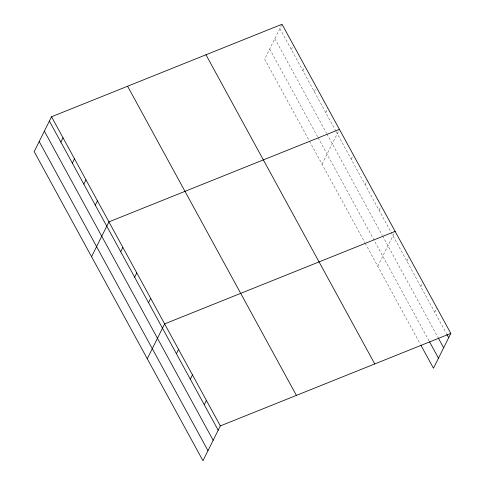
<?xml version="1.0" encoding="UTF-8"?>
<svg xmlns="http://www.w3.org/2000/svg" width="485" height="485" viewBox="0 0 485 485"><rect width="100%" height="100%" fill="white"/><g stroke="black" fill="none" stroke-linecap="round" stroke-linejoin="round"><path stroke-width="0.36" stroke-dasharray="2.42 1.82" d="M281.724 24.868L264.664 59.085L309.145 140.547M291.364 49.585L293.51 45.275M302.84 70.61L304.992 66.293M314.316 91.629L316.469 87.318M325.793 112.653L327.945 108.337M322.052 164.197L339.118 129.98M351.195 159.177L353.347 154.867M365.12 184.682L367.272 180.371M379.046 210.187L381.198 205.876M377.754 266.216L395.123 231.381M406.897 261.197L409.049 256.886M420.822 286.702L422.975 282.391M434.748 312.207L436.9 307.896M279.881 28.56L335.838 131.047M336.196 131.702L446.533 333.789M274.862 38.636L326.514 133.236M326.872 133.89L382.241 235.304M382.592 235.959L437.937 337.324M269.69 49.015L317.754 137.043M318.111 137.698L429.195 341.161M309.503 141.202L364.902 242.67M365.26 243.325L420.246 344.035"/><path stroke-width="0.73" d="M51.543 116.764L34.174 151.599L202.966 460.75L220.335 425.915L450.826 333.401L282.034 24.25L51.543 116.764L220.335 425.915M60.874 142.099L63.02 137.788M72.35 163.124L74.502 158.807M83.826 184.142L85.978 179.832M95.302 205.167L97.455 200.857M91.562 256.71L108.931 221.875L339.421 129.362M120.704 251.697L122.857 247.38M134.63 277.202L136.782 272.885M148.555 302.707L150.708 298.39M147.264 358.73L164.633 323.895L395.123 231.381M176.407 353.717L178.559 349.4M190.332 379.221L192.484 374.905M204.258 404.726L206.41 400.41M450.826 333.401L433.457 368.236L420.962 345.344M446.891 334.444L448.673 337.712M438.294 337.978L443.654 347.787M429.552 341.816L438.476 358.16M205.973 54.781L374.759 363.932M127.603 86.233L296.396 395.384M49.391 121.08L218.183 430.231M44.371 131.15L213.164 440.301M39.2 141.529L207.986 450.68"/></g></svg>
